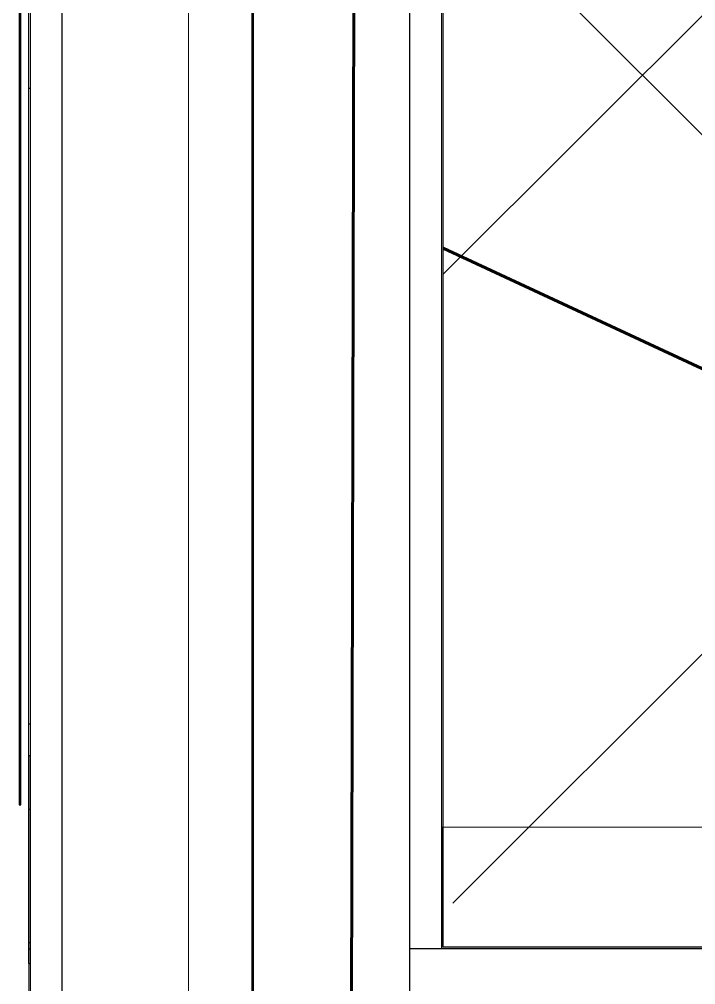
# Model space of a CAD drawing. Header units: millimetres. Extents: x -164500 to 426394, y -51911 to 102118.
# Drawn here: x 107168 to 107595, y 2321 to 2932 of the extents above; entities that cross this region are included whole.
import ezdxf

# ---------------------------------------------------------------- set-up
doc = ezdxf.new("R2010")
doc.units = ezdxf.units.MM
for name, color, linetype, lineweight in [('0) шлифовка', 5, 'Continuous', 60), ('1.4) Плинтус ПЛ-4', 6, 'Continuous', 60), ('5.2) Л-1 Линолеум', 100, 'Continuous', 30), ('7.1) НЗ Стяжка на теплый пол', 160, 'Continuous', 30), ('A-FLOR', 7, 'Continuous', 9), ('A-GENM-3', 7, 'Continuous', 5), ('Оси', 7, 'Continuous', 9)]:
    doc.layers.add(name, color=color, linetype=linetype, lineweight=lineweight)
doc.layers.add('2) защита вин плитк', color=6, linetype='Continuous')
doc.layers.add('3.2.1) Нал-ой пол 4 вып', color=3, linetype='Continuous')

# ---------------------------------------------------------------- blocks, each defined once
blk = doc.blocks.new('Рисунок_горы - Рисунок_горы-31934381-Объем проектирования 1 этажа')
at = {"layer": 'A-GENM-3'}
for p, q in [((107109, 5509.4), (107109, 170.32)), ((107109, 3083.45), (107109, 3033.81)), ((107109, 3033.81), (107109, 3083.45)), ((107109, 3033.81), (107109, 3004.08)), ((107109, 3004.08), (107109, 3033.81)), ((107109, 2625.28), (107109, 2998.2)), ((107109, 2972.51), (107109, 2902.91)), ((107109, 2902.91), (107109, 2510.33)), ((107109, 1721.75), (107109, 2520.45)), ((107109, 2520.45), (107109, 2515.45))]:
    blk.add_line(p, q, dxfattribs=at)
for points, knots in [([(107109, 3004.08), (107109, 3004.08), (107109, 2992.62), (107109, 2987.65), (107109, 2972.51)], [0.125, 0.125, 0.125, 0.125, 0.12500001, 0.1875, 0.1875, 0.1875, 0.1875]), ([(107109, 2998.2), (107109, 2998.2), (107109, 2997.66), (107109, 2997.06), (107109, 2996.39)], [0.835820896, 0.835820896, 0.835820896, 0.835820896, 0.835820906, 0.837321988, 0.837321988, 0.837321988, 0.837321988]), ([(107109, 2725.9), (107109, 2725.9), (107109, 2730.34), (107109, 2736.56), (107109, 2744.13)], [0.4375, 0.4375, 0.4375, 0.4375, 0.43750001, 0.446836628, 0.446836628, 0.446836628, 0.446836628]), ([(107109, 2640.26), (107109, 2640.26), (107109, 2667.3), (107109, 2700.2), (107109, 2725.9)], [0.375, 0.375, 0.375, 0.375, 0.37500001, 0.4375, 0.4375, 0.4375, 0.4375]), ([(107109, 2725.9), (107109, 2725.9), (107109, 2700.2), (107109, 2667.3), (107109, 2640.26)], [0.776978417, 0.776978417, 0.776978417, 0.776978417, 0.776978427, 0.784172662, 0.784172662, 0.784172662, 0.784172662]), ([(107109, 2640.26), (107109, 2640.26), (107109, 2621.33), (107109, 2621.62), (107109, 2581.39)], [0.784172662, 0.784172662, 0.784172662, 0.784172662, 0.784172672, 0.791366906, 0.791366906, 0.791366906, 0.791366906]), ([(107109, 2581.39), (107109, 2581.39), (107109, 2603.34), (107109, 2613.22), (107109, 2620.75)], [0.3125, 0.3125, 0.3125, 0.3125, 0.31250001, 0.34659411, 0.34659411, 0.34659411, 0.34659411]), ([(107109, 2510.33), (107109, 2510.33), (107109, 2528.98), (107109, 2562.68), (107109, 2581.39)], [0.25, 0.25, 0.25, 0.25, 0.25000001, 0.3125, 0.3125, 0.3125, 0.3125]), ([(107109, 2581.39), (107109, 2581.39), (107109, 2562.68), (107109, 2528.98), (107109, 2510.33)], [0.791366906, 0.791366906, 0.791366906, 0.791366906, 0.791366916, 0.798561151, 0.798561151, 0.798561151, 0.798561151]), ([(107109, 2515.45), (107109, 2515.45), (107109, 2518.57), (107109, 2521.6), (107109, 2524.55)], [0.8059701493, 0.8059701493, 0.8059701493, 0.8059701493, 0.8059701593, 0.806704184, 0.806704184, 0.806704184, 0.806704184]), ([(107109, 2444.16), (107109, 2444.16), (107109, 2462.13), (107109, 2503.13), (107109, 2519)], [0.7142857, 0.7142857, 0.7142857, 0.7142857, 0.7142857, 0.9395401, 0.9395401, 0.9395401, 0.9395401]), ([(107109, 2510.33), (107109, 2510.33), (107109, 2483.05), (107109, 2428.66), (107109, 2405.28)], [0.798561151, 0.798561151, 0.798561151, 0.798561151, 0.798561161, 0.805755396, 0.805755396, 0.805755396, 0.805755396])]:
    blk.add_open_spline(points, degree=3, knots=knots, dxfattribs=at)
for points in [[(107109, 2999.65), (107109, 3001.03), (107109, 3002.49), (107109, 3004.08)], [(107109, 2999.62), (107109, 2999.63), (107109, 2999.64), (107109, 2999.65)], [(107109, 2999.59), (107109, 2999.6), (107109, 2999.61), (107109, 2999.62)], [(107109, 2999.58), (107109, 2999.58), (107109, 2999.59), (107109, 2999.59)], [(107109, 2999.55), (107109, 2999.56), (107109, 2999.57), (107109, 2999.58)], [(107109, 2999.52), (107109, 2999.53), (107109, 2999.54), (107109, 2999.55)], [(107109, 2999.47), (107109, 2999.49), (107109, 2999.5), (107109, 2999.52)], [(107109, 2999.43), (107109, 2999.44), (107109, 2999.46), (107109, 2999.47)], [(107109, 2999.37), (107109, 2999.39), (107109, 2999.41), (107109, 2999.43)], [(107109, 2999.32), (107109, 2999.34), (107109, 2999.35), (107109, 2999.37)], [(107109, 2999.29), (107109, 2999.3), (107109, 2999.31), (107109, 2999.32)], [(107109, 2999.15), (107109, 2999.2), (107109, 2999.24), (107109, 2999.29)], [(107109, 2999.09), (107109, 2999.11), (107109, 2999.13), (107109, 2999.15)], [(107109, 2999.06), (107109, 2999.07), (107109, 2999.08), (107109, 2999.09)], [(107109, 2998.84), (107109, 2998.91), (107109, 2998.99), (107109, 2999.06)], [(107109, 2998.81), (107109, 2998.82), (107109, 2998.83), (107109, 2998.84)], [(107109, 2998.77), (107109, 2998.78), (107109, 2998.8), (107109, 2998.81)], [(107109, 2998.22), (107109, 2998.4), (107109, 2998.58), (107109, 2998.77)], [(107109, 2998.02), (107109, 2998.08), (107109, 2998.15), (107109, 2998.22)], [(107109, 2997.97), (107109, 2997.99), (107109, 2998), (107109, 2998.02)], [(107109, 2997.93), (107109, 2997.95), (107109, 2997.96), (107109, 2997.97)], [(107109, 2997.9), (107109, 2997.91), (107109, 2997.92), (107109, 2997.93)], [(107109, 2997.86), (107109, 2997.87), (107109, 2997.89), (107109, 2997.9)], [(107109, 2997.2), (107109, 2997.42), (107109, 2997.64), (107109, 2997.86)], [(107109, 2997.17), (107109, 2997.18), (107109, 2997.19), (107109, 2997.2)], [(107109, 2997.14), (107109, 2997.15), (107109, 2997.16), (107109, 2997.17)], [(107109, 2997.13), (107109, 2997.13), (107109, 2997.14), (107109, 2997.14)], [(107109, 2997.1), (107109, 2997.11), (107109, 2997.12), (107109, 2997.13)], [(107109, 2997.07), (107109, 2997.08), (107109, 2997.09), (107109, 2997.1)], [(107109, 2997.04), (107109, 2997.05), (107109, 2997.06), (107109, 2997.07)], [(107109, 2997.01), (107109, 2997.02), (107109, 2997.03), (107109, 2997.04)], [(107109, 2996.99), (107109, 2997), (107109, 2997.01), (107109, 2997.01)], [(107109, 2996.94), (107109, 2996.96), (107109, 2996.97), (107109, 2996.99)], [(107109, 2996.89), (107109, 2996.91), (107109, 2996.93), (107109, 2996.94)], [(107109, 2996.86), (107109, 2996.87), (107109, 2996.88), (107109, 2996.89)], [(107109, 2996.74), (107109, 2996.78), (107109, 2996.82), (107109, 2996.86)], [(107109, 2996.6), (107109, 2996.64), (107109, 2996.69), (107109, 2996.74)], [(107109, 2996.58), (107109, 2996.59), (107109, 2996.59), (107109, 2996.6)], [(107109, 2996.57), (107109, 2996.57), (107109, 2996.58), (107109, 2996.58)], [(107109, 2996.32), (107109, 2996.4), (107109, 2996.49), (107109, 2996.57)], [(107109, 2996.39), (107109, 2996.34), (107109, 2996.29), (107109, 2996.25)], [(107109, 2996.31), (107109, 2996.31), (107109, 2996.32), (107109, 2996.32)], [(107109, 2996.29), (107109, 2996.3), (107109, 2996.3), (107109, 2996.31)], [(107109, 2996.28), (107109, 2996.28), (107109, 2996.29), (107109, 2996.29)], [(107109, 2996.27), (107109, 2996.27), (107109, 2996.28), (107109, 2996.28)], [(107109, 2996.25), (107109, 2996.26), (107109, 2996.26), (107109, 2996.27)], [(107109, 2996.25), (107109, 2996.24), (107109, 2996.23), (107109, 2996.22)], [(107109, 2996.24), (107109, 2996.24), (107109, 2996.25), (107109, 2996.25)], [(107109, 2996.22), (107109, 2996.23), (107109, 2996.23), (107109, 2996.24)], [(107109, 2996.22), (107109, 2996.21), (107109, 2996.2), (107109, 2996.18)], [(107109, 2996.21), (107109, 2996.22), (107109, 2996.22), (107109, 2996.22)], [(107109, 2996.2), (107109, 2996.2), (107109, 2996.21), (107109, 2996.21)], [(107109, 2996.18), (107109, 2996.19), (107109, 2996.19), (107109, 2996.2)], [(107109, 2996.18), (107109, 2996.17), (107109, 2996.16), (107109, 2996.15)], [(107109, 2996.17), (107109, 2996.17), (107109, 2996.18), (107109, 2996.18)], [(107109, 2996.16), (107109, 2996.16), (107109, 2996.17), (107109, 2996.17)], [(107109, 2996.14), (107109, 2996.15), (107109, 2996.15), (107109, 2996.16)], [(107109, 2996.15), (107109, 2996.14), (107109, 2996.14), (107109, 2996.13)], [(107109, 2996.13), (107109, 2996.13), (107109, 2996.14), (107109, 2996.14)], [(107109, 2996.13), (107109, 2995.83), (107109, 2995.53), (107109, 2995.21)], [(107109, 2996.11), (107109, 2996.12), (107109, 2996.12), (107109, 2996.13)], [(107109, 2996.1), (107109, 2996.11), (107109, 2996.11), (107109, 2996.11)], [(107109, 2996.09), (107109, 2996.09), (107109, 2996.1), (107109, 2996.1)], [(107109, 2996.07), (107109, 2996.08), (107109, 2996.08), (107109, 2996.09)], [(107109, 2996.06), (107109, 2996.06), (107109, 2996.07), (107109, 2996.07)], [(107109, 2996.05), (107109, 2996.05), (107109, 2996.06), (107109, 2996.06)], [(107109, 2996.03), (107109, 2996.04), (107109, 2996.04), (107109, 2996.05)], [(107109, 2996.02), (107109, 2996.02), (107109, 2996.03), (107109, 2996.03)], [(107109, 2996), (107109, 2996.01), (107109, 2996.01), (107109, 2996.02)], [(107109, 2995.99), (107109, 2996), (107109, 2996), (107109, 2996)], [(107109, 2995.98), (107109, 2995.98), (107109, 2995.99), (107109, 2995.99)], [(107109, 2995.96), (107109, 2995.97), (107109, 2995.97), (107109, 2995.98)], [(107109, 2995.95), (107109, 2995.95), (107109, 2995.96), (107109, 2995.96)], [(107109, 2995.94), (107109, 2995.94), (107109, 2995.95), (107109, 2995.95)], [(107109, 2995.92), (107109, 2995.93), (107109, 2995.93), (107109, 2995.94)], [(107109, 2995.91), (107109, 2995.91), (107109, 2995.92), (107109, 2995.92)], [(107109, 2995.9), (107109, 2995.9), (107109, 2995.9), (107109, 2995.91)], [(107109, 2995.88), (107109, 2995.89), (107109, 2995.89), (107109, 2995.9)], [(107109, 2995.87), (107109, 2995.87), (107109, 2995.88), (107109, 2995.88)], [(107109, 2995.85), (107109, 2995.86), (107109, 2995.86), (107109, 2995.87)], [(107109, 2995.84), (107109, 2995.85), (107109, 2995.85), (107109, 2995.85)], [(107109, 2991.95), (107109, 2993.24), (107109, 2994.52), (107109, 2995.84)], [(107109, 2995.21), (107109, 2995.2), (107109, 2995.2), (107109, 2995.19)], [(107109, 2995.19), (107109, 2995.18), (107109, 2995.17), (107109, 2995.17)], [(107109, 2995.17), (107109, 2995.16), (107109, 2995.15), (107109, 2995.14)], [(107109, 2995.14), (107109, 2995.14), (107109, 2995.14), (107109, 2995.13)], [(107109, 2995.13), (107109, 2995.12), (107109, 2995.1), (107109, 2995.09)], [(107109, 2995.09), (107109, 2994.75), (107109, 2994.39), (107109, 2994.03)], [(107109, 2994.03), (107109, 2993.95), (107109, 2993.87), (107109, 2993.79)], [(107109, 2993.79), (107109, 2993.77), (107109, 2993.76), (107109, 2993.75)], [(107109, 2993.75), (107109, 2993.74), (107109, 2993.73), (107109, 2993.73)], [(107109, 2993.73), (107109, 2993.66), (107109, 2993.6), (107109, 2993.54)], [(107109, 2993.54), (107109, 2993.53), (107109, 2993.52), (107109, 2993.52)], [(107109, 2993.52), (107109, 2993.5), (107109, 2993.48), (107109, 2993.47)], [(107109, 2993.47), (107109, 2993.43), (107109, 2993.38), (107109, 2993.34)], [(107109, 2993.34), (107109, 2993.33), (107109, 2993.33), (107109, 2993.32)], [(107109, 2993.32), (107109, 2993.3), (107109, 2993.29), (107109, 2993.28)], [(107109, 2993.28), (107109, 2993.26), (107109, 2993.25), (107109, 2993.23)], [(107109, 2993.23), (107109, 2993.22), (107109, 2993.2), (107109, 2993.19)], [(107109, 2993.19), (107109, 2993.18), (107109, 2993.17), (107109, 2993.15)], [(107109, 2993.15), (107109, 2993.15), (107109, 2993.14), (107109, 2993.13)], [(107109, 2993.13), (107109, 2993.12), (107109, 2993.11), (107109, 2993.1)], [(107109, 2993.1), (107109, 2993.1), (107109, 2993.1), (107109, 2993.09)], [(107109, 2993.09), (107109, 2993.08), (107109, 2993.07), (107109, 2993.07)], [(107109, 2993.07), (107109, 2993.06), (107109, 2993.05), (107109, 2993.04)], [(107109, 2993.04), (107109, 2991.82), (107109, 2990.5), (107109, 2989.13)], [(107109, 2991.92), (107109, 2991.93), (107109, 2991.94), (107109, 2991.95)], [(107109, 2991.89), (107109, 2991.9), (107109, 2991.91), (107109, 2991.92)], [(107109, 2991.88), (107109, 2991.89), (107109, 2991.89), (107109, 2991.89)], [(107109, 2991.85), (107109, 2991.86), (107109, 2991.87), (107109, 2991.88)], [(107109, 2991.83), (107109, 2991.84), (107109, 2991.85), (107109, 2991.85)], [(107109, 2991.79), (107109, 2991.8), (107109, 2991.81), (107109, 2991.83)], [(107109, 2991.75), (107109, 2991.76), (107109, 2991.77), (107109, 2991.79)], [(107109, 2991.69), (107109, 2991.71), (107109, 2991.73), (107109, 2991.75)], [(107109, 2991.65), (107109, 2991.67), (107109, 2991.68), (107109, 2991.69)], [(107109, 2991.63), (107109, 2991.64), (107109, 2991.64), (107109, 2991.65)], [(107109, 2991.49), (107109, 2991.54), (107109, 2991.58), (107109, 2991.63)], [(107109, 2991.44), (107109, 2991.46), (107109, 2991.48), (107109, 2991.49)], [(107109, 2991.41), (107109, 2991.42), (107109, 2991.43), (107109, 2991.44)], [(107109, 2991.21), (107109, 2991.28), (107109, 2991.35), (107109, 2991.41)], [(107109, 2991.19), (107109, 2991.19), (107109, 2991.2), (107109, 2991.21)], [(107109, 2991.15), (107109, 2991.16), (107109, 2991.17), (107109, 2991.19)], [(107109, 2990.63), (107109, 2990.81), (107109, 2990.98), (107109, 2991.15)], [(107109, 2990.45), (107109, 2990.51), (107109, 2990.57), (107109, 2990.63)], [(107109, 2990.41), (107109, 2990.42), (107109, 2990.43), (107109, 2990.45)], [(107109, 2990.36), (107109, 2990.38), (107109, 2990.39), (107109, 2990.41)], [(107109, 2990.34), (107109, 2990.35), (107109, 2990.36), (107109, 2990.36)], [(107109, 2990.3), (107109, 2990.31), (107109, 2990.32), (107109, 2990.34)], [(107109, 2989.66), (107109, 2989.87), (107109, 2990.09), (107109, 2990.3)], [(107109, 2989.63), (107109, 2989.64), (107109, 2989.65), (107109, 2989.66)], [(107109, 2989.6), (107109, 2989.61), (107109, 2989.62), (107109, 2989.63)], [(107109, 2989.59), (107109, 2989.6), (107109, 2989.6), (107109, 2989.6)], [(107109, 2989.56), (107109, 2989.57), (107109, 2989.58), (107109, 2989.59)], [(107109, 2989.54), (107109, 2989.55), (107109, 2989.55), (107109, 2989.56)], [(107109, 2989.51), (107109, 2989.52), (107109, 2989.53), (107109, 2989.54)], [(107109, 2989.48), (107109, 2989.49), (107109, 2989.5), (107109, 2989.51)], [(107109, 2989.45), (107109, 2989.46), (107109, 2989.47), (107109, 2989.48)], [(107109, 2989.41), (107109, 2989.43), (107109, 2989.44), (107109, 2989.45)], [(107109, 2989.36), (107109, 2989.38), (107109, 2989.39), (107109, 2989.41)], [(107109, 2989.33), (107109, 2989.34), (107109, 2989.35), (107109, 2989.36)], [(107109, 2989.21), (107109, 2989.25), (107109, 2989.29), (107109, 2989.33)], [(107109, 2989.07), (107109, 2989.12), (107109, 2989.16), (107109, 2989.21)], [(107109, 2989.13), (107109, 2989.12), (107109, 2989.12), (107109, 2989.11)], [(107109, 2989.11), (107109, 2989.11), (107109, 2989.11), (107109, 2989.1)], [(107109, 2989.1), (107109, 2989.1), (107109, 2989.09), (107109, 2989.09)], [(107109, 2989.09), (107109, 2989.08), (107109, 2989.08), (107109, 2989.07)], [(107109, 2989.07), (107109, 2989.07), (107109, 2989.06), (107109, 2989.06)], [(107109, 2989.06), (107109, 2989.06), (107109, 2989.07), (107109, 2989.07)], [(107109, 2989.06), (107109, 2989.05), (107109, 2989.05), (107109, 2989.04)], [(107109, 2989.04), (107109, 2989.05), (107109, 2989.05), (107109, 2989.06)], [(107109, 2989.04), (107109, 2989.04), (107109, 2989.03), (107109, 2989.03)], [(107109, 2988.79), (107109, 2988.88), (107109, 2988.96), (107109, 2989.04)], [(107109, 2989.03), (107109, 2989.02), (107109, 2989.02), (107109, 2989.02)], [(107109, 2989.02), (107109, 2989.01), (107109, 2989.01), (107109, 2989)], [(107109, 2989), (107109, 2989), (107109, 2988.99), (107109, 2988.99)], [(107109, 2988.99), (107109, 2988.98), (107109, 2988.98), (107109, 2988.97)], [(107109, 2988.97), (107109, 2988.97), (107109, 2988.96), (107109, 2988.96)], [(107109, 2988.96), (107109, 2988.95), (107109, 2988.95), (107109, 2988.94)], [(107109, 2988.94), (107109, 2988.94), (107109, 2988.93), (107109, 2988.93)], [(107109, 2988.93), (107109, 2988.93), (107109, 2988.92), (107109, 2988.92)], [(107109, 2988.92), (107109, 2988.91), (107109, 2988.91), (107109, 2988.9)], [(107109, 2988.9), (107109, 2988.9), (107109, 2988.89), (107109, 2988.89)], [(107109, 2988.89), (107109, 2988.88), (107109, 2988.88), (107109, 2988.87)], [(107109, 2988.87), (107109, 2988.87), (107109, 2988.86), (107109, 2988.86)], [(107109, 2988.86), (107109, 2988.85), (107109, 2988.85), (107109, 2988.84)], [(107109, 2988.84), (107109, 2988.84), (107109, 2988.83), (107109, 2988.83)], [(107109, 2988.83), (107109, 2988.83), (107109, 2988.82), (107109, 2988.82)], [(107109, 2988.82), (107109, 2988.81), (107109, 2988.81), (107109, 2988.8)], [(107109, 2988.8), (107109, 2988.8), (107109, 2988.79), (107109, 2988.79)], [(107109, 2988.79), (107109, 2988.78), (107109, 2988.78), (107109, 2988.77)], [(107109, 2988.78), (107109, 2988.78), (107109, 2988.79), (107109, 2988.79)], [(107109, 2988.77), (107109, 2988.77), (107109, 2988.78), (107109, 2988.78)], [(107109, 2988.77), (107109, 2988.77), (107109, 2988.76), (107109, 2988.76)], [(107109, 2988.75), (107109, 2988.76), (107109, 2988.76), (107109, 2988.77)], [(107109, 2988.76), (107109, 2988.75), (107109, 2988.75), (107109, 2988.74)], [(107109, 2988.74), (107109, 2988.74), (107109, 2988.75), (107109, 2988.75)], [(107109, 2988.74), (107109, 2988.74), (107109, 2988.73), (107109, 2988.73)], [(107109, 2988.72), (107109, 2988.73), (107109, 2988.73), (107109, 2988.74)], [(107109, 2988.73), (107109, 2988.73), (107109, 2988.72), (107109, 2988.72)], [(107109, 2988.72), (107109, 2988.71), (107109, 2988.71), (107109, 2988.7)], [(107109, 2988.71), (107109, 2988.72), (107109, 2988.72), (107109, 2988.72)], [(107109, 2988.7), (107109, 2988.7), (107109, 2988.71), (107109, 2988.71)], [(107109, 2988.7), (107109, 2988.7), (107109, 2988.69), (107109, 2988.69)], [(107109, 2988.68), (107109, 2988.69), (107109, 2988.69), (107109, 2988.7)], [(107109, 2988.69), (107109, 2988.68), (107109, 2988.68), (107109, 2988.67)], [(107109, 2988.67), (107109, 2988.67), (107109, 2988.68), (107109, 2988.68)], [(107109, 2988.67), (107109, 2988.67), (107109, 2988.66), (107109, 2988.66)], [(107109, 2988.66), (107109, 2988.66), (107109, 2988.66), (107109, 2988.67)], [(107109, 2988.66), (107109, 2988.65), (107109, 2988.65), (107109, 2988.64)], [(107109, 2988.64), (107109, 2988.65), (107109, 2988.65), (107109, 2988.66)], [(107109, 2988.64), (107109, 2988.64), (107109, 2988.63), (107109, 2988.63)], [(107109, 2988.63), (107109, 2988.63), (107109, 2988.64), (107109, 2988.64)], [(107109, 2988.63), (107109, 2988.54), (107109, 2988.46), (107109, 2988.37)], [(107109, 2988.61), (107109, 2988.62), (107109, 2988.62), (107109, 2988.63)], [(107109, 2988.6), (107109, 2988.6), (107109, 2988.61), (107109, 2988.61)], [(107109, 2988.59), (107109, 2988.59), (107109, 2988.6), (107109, 2988.6)], [(107109, 2988.57), (107109, 2988.58), (107109, 2988.58), (107109, 2988.59)], [(107109, 2988.56), (107109, 2988.56), (107109, 2988.57), (107109, 2988.57)], [(107109, 2988.54), (107109, 2988.55), (107109, 2988.55), (107109, 2988.56)], [(107109, 2988.53), (107109, 2988.54), (107109, 2988.54), (107109, 2988.54)], [(107109, 2988.52), (107109, 2988.52), (107109, 2988.53), (107109, 2988.53)], [(107109, 2988.5), (107109, 2988.51), (107109, 2988.51), (107109, 2988.52)], [(107109, 2988.49), (107109, 2988.49), (107109, 2988.5), (107109, 2988.5)], [(107109, 2988.47), (107109, 2988.48), (107109, 2988.48), (107109, 2988.49)], [(107109, 2988.46), (107109, 2988.47), (107109, 2988.47), (107109, 2988.47)], [(107109, 2988.45), (107109, 2988.45), (107109, 2988.46), (107109, 2988.46)], [(107109, 2988.43), (107109, 2988.44), (107109, 2988.44), (107109, 2988.45)], [(107109, 2988.42), (107109, 2988.42), (107109, 2988.43), (107109, 2988.43)], [(107109, 2988.41), (107109, 2988.41), (107109, 2988.41), (107109, 2988.42)], [(107109, 2988.39), (107109, 2988.4), (107109, 2988.4), (107109, 2988.41)], [(107109, 2988.38), (107109, 2988.38), (107109, 2988.39), (107109, 2988.39)], [(107109, 2988.36), (107109, 2988.37), (107109, 2988.37), (107109, 2988.38)], [(107109, 2988.37), (107109, 2988.37), (107109, 2988.36), (107109, 2988.36)], [(107109, 2988.36), (107109, 2988.35), (107109, 2988.35), (107109, 2988.34)], [(107109, 2988.35), (107109, 2988.35), (107109, 2988.36), (107109, 2988.36)], [(107109, 2988.34), (107109, 2988.34), (107109, 2988.34), (107109, 2988.35)], [(107109, 2988.34), (107109, 2988.29), (107109, 2988.25), (107109, 2988.2)], [(107109, 2988.32), (107109, 2988.33), (107109, 2988.33), (107109, 2988.34)], [(107109, 2988.31), (107109, 2988.31), (107109, 2988.32), (107109, 2988.32)], [(107109, 2984.04), (107109, 2985.55), (107109, 2986.96), (107109, 2988.31)], [(107109, 2988.2), (107109, 2988.15), (107109, 2988.11), (107109, 2988.07)], [(107109, 2988.07), (107109, 2988.06), (107109, 2988.05), (107109, 2988.04)], [(107109, 2988.04), (107109, 2988.02), (107109, 2988), (107109, 2987.98)], [(107109, 2987.98), (107109, 2987.97), (107109, 2987.95), (107109, 2987.94)], [(107109, 2987.94), (107109, 2987.93), (107109, 2987.92), (107109, 2987.91)], [(107109, 2987.91), (107109, 2987.9), (107109, 2987.89), (107109, 2987.88)], [(107109, 2987.88), (107109, 2987.87), (107109, 2987.86), (107109, 2987.85)], [(107109, 2987.85), (107109, 2987.84), (107109, 2987.83), (107109, 2987.82)], [(107109, 2987.82), (107109, 2987.81), (107109, 2987.8), (107109, 2987.79)], [(107109, 2987.79), (107109, 2987.79), (107109, 2987.78), (107109, 2987.78)], [(107109, 2987.78), (107109, 2987.77), (107109, 2987.76), (107109, 2987.75)], [(107109, 2987.75), (107109, 2987.74), (107109, 2987.73), (107109, 2987.72)], [(107109, 2987.72), (107109, 2987.49), (107109, 2987.26), (107109, 2987.03)], [(107109, 2987.03), (107109, 2987.02), (107109, 2987), (107109, 2986.99)], [(107109, 2986.99), (107109, 2986.98), (107109, 2986.97), (107109, 2986.96)], [(107109, 2986.96), (107109, 2986.94), (107109, 2986.93), (107109, 2986.92)], [(107109, 2986.92), (107109, 2986.9), (107109, 2986.89), (107109, 2986.87)], [(107109, 2986.87), (107109, 2986.8), (107109, 2986.73), (107109, 2986.66)], [(107109, 2986.66), (107109, 2986.48), (107109, 2986.29), (107109, 2986.1)], [(107109, 2986.1), (107109, 2986.09), (107109, 2986.07), (107109, 2986.06)], [(107109, 2986.06), (107109, 2986.05), (107109, 2986.04), (107109, 2986.03)], [(107109, 2986.03), (107109, 2985.95), (107109, 2985.88), (107109, 2985.81)], [(107109, 2985.81), (107109, 2985.8), (107109, 2985.79), (107109, 2985.78)], [(107109, 2985.78), (107109, 2985.76), (107109, 2985.74), (107109, 2985.72)], [(107109, 2985.72), (107109, 2985.67), (107109, 2985.62), (107109, 2985.57)], [(107109, 2985.57), (107109, 2985.56), (107109, 2985.55), (107109, 2985.54)], [(107109, 2985.54), (107109, 2985.52), (107109, 2985.51), (107109, 2985.49)], [(107109, 2985.49), (107109, 2985.47), (107109, 2985.45), (107109, 2985.43)], [(107109, 2985.43), (107109, 2985.42), (107109, 2985.4), (107109, 2985.39)], [(107109, 2985.39), (107109, 2985.37), (107109, 2985.36), (107109, 2985.34)], [(107109, 2985.34), (107109, 2985.33), (107109, 2985.32), (107109, 2985.31)], [(107109, 2985.31), (107109, 2985.3), (107109, 2985.29), (107109, 2985.28)], [(107109, 2985.28), (107109, 2985.28), (107109, 2985.27), (107109, 2985.27)], [(107109, 2985.27), (107109, 2985.26), (107109, 2985.25), (107109, 2985.24)], [(107109, 2985.24), (107109, 2985.23), (107109, 2985.22), (107109, 2985.21)], [(107109, 2985.21), (107109, 2983.76), (107109, 2982.3), (107109, 2980.85)], [(107109, 2984.01), (107109, 2984.02), (107109, 2984.03), (107109, 2984.04)], [(107109, 2983.98), (107109, 2983.99), (107109, 2984), (107109, 2984.01)], [(107109, 2983.96), (107109, 2983.97), (107109, 2983.97), (107109, 2983.98)], [(107109, 2983.93), (107109, 2983.94), (107109, 2983.95), (107109, 2983.96)], [(107109, 2983.9), (107109, 2983.91), (107109, 2983.92), (107109, 2983.93)], [(107109, 2983.85), (107109, 2983.87), (107109, 2983.89), (107109, 2983.9)], [(107109, 2983.81), (107109, 2983.82), (107109, 2983.84), (107109, 2983.85)], [(107109, 2983.74), (107109, 2983.77), (107109, 2983.79), (107109, 2983.81)], [(107109, 2983.7), (107109, 2983.71), (107109, 2983.73), (107109, 2983.74)], [(107109, 2983.67), (107109, 2983.68), (107109, 2983.69), (107109, 2983.7)], [(107109, 2983.51), (107109, 2983.56), (107109, 2983.61), (107109, 2983.67)], [(107109, 2983.44), (107109, 2983.46), (107109, 2983.49), (107109, 2983.51)], [(107109, 2983.41), (107109, 2983.42), (107109, 2983.43), (107109, 2983.44)], [(107109, 2983.17), (107109, 2983.25), (107109, 2983.33), (107109, 2983.41)], [(107109, 2983.14), (107109, 2983.15), (107109, 2983.16), (107109, 2983.17)], [(107109, 2983.09), (107109, 2983.11), (107109, 2983.12), (107109, 2983.14)], [(107109, 2982.47), (107109, 2982.68), (107109, 2982.89), (107109, 2983.09)], [(107109, 2982.24), (107109, 2982.32), (107109, 2982.4), (107109, 2982.47)], [(107109, 2982.19), (107109, 2982.21), (107109, 2982.23), (107109, 2982.24)], [(107109, 2982.14), (107109, 2982.16), (107109, 2982.18), (107109, 2982.19)], [(107109, 2982.11), (107109, 2982.12), (107109, 2982.13), (107109, 2982.14)], [(107109, 2982.06), (107109, 2982.08), (107109, 2982.09), (107109, 2982.11)], [(107109, 2981.27), (107109, 2981.53), (107109, 2981.8), (107109, 2982.06)], [(107109, 2981.23), (107109, 2981.24), (107109, 2981.26), (107109, 2981.27)], [(107109, 2981.2), (107109, 2981.21), (107109, 2981.22), (107109, 2981.23)], [(107109, 2981.18), (107109, 2981.19), (107109, 2981.19), (107109, 2981.2)], [(107109, 2981.15), (107109, 2981.16), (107109, 2981.17), (107109, 2981.18)], [(107109, 2981.11), (107109, 2981.12), (107109, 2981.14), (107109, 2981.15)], [(107109, 2981.08), (107109, 2981.09), (107109, 2981.1), (107109, 2981.11)], [(107109, 2981.04), (107109, 2981.06), (107109, 2981.07), (107109, 2981.08)], [(107109, 2981.01), (107109, 2981.02), (107109, 2981.03), (107109, 2981.04)], [(107109, 2980.96), (107109, 2980.98), (107109, 2980.99), (107109, 2981.01)], [(107109, 2980.89), (107109, 2980.91), (107109, 2980.94), (107109, 2980.96)], [(107109, 2980.85), (107109, 2980.87), (107109, 2980.88), (107109, 2980.89)], [(107109, 2980.85), (107109, 2980.84), (107109, 2980.84), (107109, 2980.83)], [(107109, 2980.7), (107109, 2980.75), (107109, 2980.8), (107109, 2980.85)], [(107109, 2980.83), (107109, 2980.83), (107109, 2980.82), (107109, 2980.82)], [(107109, 2980.82), (107109, 2980.81), (107109, 2980.81), (107109, 2980.8)], [(107109, 2980.8), (107109, 2980.8), (107109, 2980.79), (107109, 2980.79)], [(107109, 2980.79), (107109, 2980.78), (107109, 2980.78), (107109, 2980.77)], [(107109, 2980.77), (107109, 2980.77), (107109, 2980.76), (107109, 2980.76)], [(107109, 2980.76), (107109, 2980.75), (107109, 2980.75), (107109, 2980.74)], [(107109, 2980.74), (107109, 2980.74), (107109, 2980.73), (107109, 2980.73)], [(107109, 2980.73), (107109, 2980.72), (107109, 2980.72), (107109, 2980.71)], [(107109, 2980.71), (107109, 2980.71), (107109, 2980.7), (107109, 2980.7)], [(107109, 2980.7), (107109, 2980.69), (107109, 2980.69), (107109, 2980.68)], [(107109, 2980.52), (107109, 2980.58), (107109, 2980.64), (107109, 2980.7)], [(107109, 2980.68), (107109, 2980.68), (107109, 2980.67), (107109, 2980.67)], [(107109, 2980.67), (107109, 2980.66), (107109, 2980.66), (107109, 2980.65)], [(107109, 2980.65), (107109, 2980.65), (107109, 2980.64), (107109, 2980.64)], [(107109, 2980.64), (107109, 2980.63), (107109, 2980.63), (107109, 2980.62)], [(107109, 2980.62), (107109, 2980.62), (107109, 2980.61), (107109, 2980.61)], [(107109, 2980.61), (107109, 2980.6), (107109, 2980.6), (107109, 2980.59)], [(107109, 2980.59), (107109, 2980.59), (107109, 2980.58), (107109, 2980.58)], [(107109, 2980.58), (107109, 2980.57), (107109, 2980.57), (107109, 2980.56)], [(107109, 2980.56), (107109, 2980.56), (107109, 2980.55), (107109, 2980.55)], [(107109, 2980.55), (107109, 2980.54), (107109, 2980.54), (107109, 2980.53)], [(107109, 2980.53), (107109, 2980.53), (107109, 2980.52), (107109, 2980.52)], [(107109, 2980.52), (107109, 2980.51), (107109, 2980.51), (107109, 2980.5)], [(107109, 2980.51), (107109, 2980.51), (107109, 2980.52), (107109, 2980.52)], [(107109, 2980.49), (107109, 2980.49), (107109, 2980.5), (107109, 2980.51)], [(107109, 2980.5), (107109, 2980.5), (107109, 2980.49), (107109, 2980.49)], [(107109, 2980.49), (107109, 2980.48), (107109, 2980.48), (107109, 2980.47)], [(107109, 2980.17), (107109, 2980.28), (107109, 2980.38), (107109, 2980.49)], [(107109, 2980.47), (107109, 2980.47), (107109, 2980.46), (107109, 2980.46)], [(107109, 2980.46), (107109, 2980.45), (107109, 2980.45), (107109, 2980.44)], [(107109, 2980.44), (107109, 2980.44), (107109, 2980.43), (107109, 2980.43)], [(107109, 2980.43), (107109, 2980.42), (107109, 2980.42), (107109, 2980.41)], [(107109, 2980.41), (107109, 2980.41), (107109, 2980.4), (107109, 2980.4)], [(107109, 2980.4), (107109, 2980.39), (107109, 2980.39), (107109, 2980.38)], [(107109, 2980.38), (107109, 2980.38), (107109, 2980.37), (107109, 2980.37)], [(107109, 2980.37), (107109, 2980.36), (107109, 2980.36), (107109, 2980.35)], [(107109, 2980.35), (107109, 2980.35), (107109, 2980.34), (107109, 2980.34)], [(107109, 2980.34), (107109, 2980.33), (107109, 2980.33), (107109, 2980.32)], [(107109, 2980.32), (107109, 2980.23), (107109, 2980.14), (107109, 2980.05)], [(107109, 2980.15), (107109, 2980.16), (107109, 2980.17), (107109, 2980.17)], [(107109, 2980.14), (107109, 2980.14), (107109, 2980.15), (107109, 2980.15)], [(107109, 2980.12), (107109, 2980.12), (107109, 2980.13), (107109, 2980.14)], [(107109, 2980.1), (107109, 2980.11), (107109, 2980.11), (107109, 2980.12)], [(107109, 2980.08), (107109, 2980.09), (107109, 2980.09), (107109, 2980.1)], [(107109, 2980.07), (107109, 2980.07), (107109, 2980.08), (107109, 2980.08)], [(107109, 2980.05), (107109, 2980.05), (107109, 2980.06), (107109, 2980.07)], [(107109, 2980.05), (107109, 2980.05), (107109, 2980.04), (107109, 2980.04)], [(107109, 2980.03), (107109, 2980.04), (107109, 2980.04), (107109, 2980.05)], [(107109, 2980.04), (107109, 2980.03), (107109, 2980.03), (107109, 2980.02)], [(107109, 2980.01), (107109, 2980.02), (107109, 2980.02), (107109, 2980.03)], [(107109, 2980.02), (107109, 2979.97), (107109, 2979.92), (107109, 2979.87)], [(107109, 2979.99), (107109, 2980), (107109, 2980.01), (107109, 2980.01)], [(107109, 2979.98), (107109, 2979.98), (107109, 2979.99), (107109, 2979.99)], [(107109, 2979.96), (107109, 2979.96), (107109, 2979.97), (107109, 2979.98)], [(107109, 2979.94), (107109, 2979.95), (107109, 2979.95), (107109, 2979.96)], [(107109, 2979.92), (107109, 2979.93), (107109, 2979.93), (107109, 2979.94)], [(107109, 2979.9), (107109, 2979.91), (107109, 2979.92), (107109, 2979.92)], [(107109, 2977.49), (107109, 2978.33), (107109, 2979.13), (107109, 2979.9)], [(107109, 2979.87), (107109, 2979.83), (107109, 2979.78), (107109, 2979.74)], [(107109, 2979.74), (107109, 2979.73), (107109, 2979.72), (107109, 2979.71)], [(107109, 2979.71), (107109, 2979.69), (107109, 2979.67), (107109, 2979.65)], [(107109, 2979.65), (107109, 2979.63), (107109, 2979.62), (107109, 2979.6)], [(107109, 2979.6), (107109, 2979.59), (107109, 2979.58), (107109, 2979.57)], [(107109, 2979.57), (107109, 2979.56), (107109, 2979.55), (107109, 2979.54)], [(107109, 2979.54), (107109, 2979.53), (107109, 2979.52), (107109, 2979.51)], [(107109, 2979.51), (107109, 2979.5), (107109, 2979.49), (107109, 2979.48)], [(107109, 2979.48), (107109, 2979.47), (107109, 2979.46), (107109, 2979.45)], [(107109, 2979.45), (107109, 2979.45), (107109, 2979.44), (107109, 2979.44)], [(107109, 2979.44), (107109, 2979.43), (107109, 2979.42), (107109, 2979.41)], [(107109, 2979.41), (107109, 2979.4), (107109, 2979.39), (107109, 2979.38)], [(107109, 2979.38), (107109, 2979.15), (107109, 2978.92), (107109, 2978.68)], [(107109, 2978.68), (107109, 2978.67), (107109, 2978.65), (107109, 2978.64)], [(107109, 2978.64), (107109, 2978.63), (107109, 2978.62), (107109, 2978.61)], [(107109, 2978.61), (107109, 2978.6), (107109, 2978.58), (107109, 2978.57)], [(107109, 2978.57), (107109, 2978.55), (107109, 2978.54), (107109, 2978.52)], [(107109, 2978.52), (107109, 2978.45), (107109, 2978.38), (107109, 2978.32)], [(107109, 2978.32), (107109, 2978.13), (107109, 2977.94), (107109, 2977.76)], [(107109, 2977.76), (107109, 2977.74), (107109, 2977.73), (107109, 2977.72)], [(107109, 2977.72), (107109, 2977.71), (107109, 2977.7), (107109, 2977.69)], [(107109, 2977.69), (107109, 2977.61), (107109, 2977.54), (107109, 2977.47)], [(107109, 2977.45), (107109, 2977.46), (107109, 2977.48), (107109, 2977.49)], [(107109, 2977.47), (107109, 2977.46), (107109, 2977.45), (107109, 2977.44)], [(107109, 2977.41), (107109, 2977.42), (107109, 2977.44), (107109, 2977.45)], [(107109, 2977.44), (107109, 2977.42), (107109, 2977.4), (107109, 2977.38)], [(107109, 2977.39), (107109, 2977.4), (107109, 2977.4), (107109, 2977.41)], [(107109, 2977.35), (107109, 2977.37), (107109, 2977.38), (107109, 2977.39)], [(107109, 2977.38), (107109, 2977.33), (107109, 2977.28), (107109, 2977.24)], [(107109, 2977.31), (107109, 2977.33), (107109, 2977.34), (107109, 2977.35)], [(107109, 2977.26), (107109, 2977.27), (107109, 2977.29), (107109, 2977.31)], [(107109, 2977.2), (107109, 2977.22), (107109, 2977.24), (107109, 2977.26)], [(107109, 2977.24), (107109, 2977.23), (107109, 2977.22), (107109, 2977.21)], [(107109, 2977.21), (107109, 2977.19), (107109, 2977.18), (107109, 2977.16)], [(107109, 2977.12), (107109, 2977.14), (107109, 2977.17), (107109, 2977.2)], [(107109, 2977.16), (107109, 2977.14), (107109, 2977.12), (107109, 2977.11)], [(107109, 2977.06), (107109, 2977.08), (107109, 2977.1), (107109, 2977.12)], [(107109, 2977.11), (107109, 2977.09), (107109, 2977.08), (107109, 2977.06)], [(107109, 2977.06), (107109, 2977.05), (107109, 2977.03), (107109, 2977.02)], [(107109, 2977.02), (107109, 2977.03), (107109, 2977.05), (107109, 2977.06)], [(107109, 2977.02), (107109, 2977.01), (107109, 2977), (107109, 2976.99)], [(107109, 2976.82), (107109, 2976.89), (107109, 2976.96), (107109, 2977.02)], [(107109, 2976.99), (107109, 2976.98), (107109, 2976.97), (107109, 2976.96)], [(107109, 2976.96), (107109, 2976.96), (107109, 2976.95), (107109, 2976.95)], [(107109, 2976.95), (107109, 2976.94), (107109, 2976.93), (107109, 2976.92)], [(107109, 2976.92), (107109, 2976.91), (107109, 2976.9), (107109, 2976.89)], [(107109, 2976.89), (107109, 2975.5), (107109, 2974.15), (107109, 2972.9)], [(107109, 2976.74), (107109, 2976.77), (107109, 2976.8), (107109, 2976.82)], [(107109, 2976.7), (107109, 2976.72), (107109, 2976.73), (107109, 2976.74)], [(107109, 2976.41), (107109, 2976.51), (107109, 2976.61), (107109, 2976.7)], [(107109, 2976.37), (107109, 2976.38), (107109, 2976.39), (107109, 2976.41)], [(107109, 2976.31), (107109, 2976.33), (107109, 2976.35), (107109, 2976.37)], [(107109, 2975.53), (107109, 2975.79), (107109, 2976.05), (107109, 2976.31)], [(107109, 2975.24), (107109, 2975.34), (107109, 2975.44), (107109, 2975.53)], [(107109, 2975.18), (107109, 2975.2), (107109, 2975.22), (107109, 2975.24)], [(107109, 2975.12), (107109, 2975.14), (107109, 2975.16), (107109, 2975.18)], [(107109, 2975.08), (107109, 2975.09), (107109, 2975.1), (107109, 2975.12)], [(107109, 2975.01), (107109, 2975.03), (107109, 2975.05), (107109, 2975.08)], [(107109, 2974.01), (107109, 2974.35), (107109, 2974.69), (107109, 2975.01)], [(107109, 2973.97), (107109, 2973.99), (107109, 2974), (107109, 2974.01)], [(107109, 2973.93), (107109, 2973.94), (107109, 2973.96), (107109, 2973.97)], [(107109, 2973.91), (107109, 2973.91), (107109, 2973.92), (107109, 2973.93)], [(107109, 2973.86), (107109, 2973.88), (107109, 2973.89), (107109, 2973.91)], [(107109, 2973.82), (107109, 2973.83), (107109, 2973.85), (107109, 2973.86)], [(107109, 2973.78), (107109, 2973.79), (107109, 2973.8), (107109, 2973.82)], [(107109, 2973.73), (107109, 2973.75), (107109, 2973.76), (107109, 2973.78)], [(107109, 2973.69), (107109, 2973.7), (107109, 2973.72), (107109, 2973.73)], [(107109, 2973.62), (107109, 2973.64), (107109, 2973.67), (107109, 2973.69)], [(107109, 2973.54), (107109, 2973.56), (107109, 2973.59), (107109, 2973.62)], [(107109, 2973.49), (107109, 2973.51), (107109, 2973.52), (107109, 2973.54)], [(107109, 2973.29), (107109, 2973.36), (107109, 2973.43), (107109, 2973.49)], [(107109, 2973.07), (107109, 2973.15), (107109, 2973.22), (107109, 2973.29)], [(107109, 2973.05), (107109, 2973.06), (107109, 2973.06), (107109, 2973.07)], [(107109, 2973.03), (107109, 2973.04), (107109, 2973.04), (107109, 2973.05)], [(107109, 2972.62), (107109, 2972.76), (107109, 2972.89), (107109, 2973.03)], [(107109, 2972.9), (107109, 2972.89), (107109, 2972.89), (107109, 2972.89)], [(107109, 2972.89), (107109, 2972.88), (107109, 2972.88), (107109, 2972.87)], [(107109, 2972.87), (107109, 2972.87), (107109, 2972.86), (107109, 2972.86)], [(107109, 2972.86), (107109, 2972.86), (107109, 2972.85), (107109, 2972.85)], [(107109, 2972.85), (107109, 2972.84), (107109, 2972.84), (107109, 2972.83)], [(107109, 2972.83), (107109, 2972.83), (107109, 2972.83), (107109, 2972.82)], [(107109, 2972.82), (107109, 2972.82), (107109, 2972.81), (107109, 2972.81)], [(107109, 2972.81), (107109, 2972.8), (107109, 2972.8), (107109, 2972.8)], [(107109, 2972.8), (107109, 2972.79), (107109, 2972.79), (107109, 2972.78)], [(107109, 2972.78), (107109, 2972.78), (107109, 2972.77), (107109, 2972.77)], [(107109, 2972.77), (107109, 2972.77), (107109, 2972.76), (107109, 2972.76)], [(107109, 2972.76), (107109, 2972.75), (107109, 2972.75), (107109, 2972.74)], [(107109, 2972.74), (107109, 2972.74), (107109, 2972.74), (107109, 2972.73)], [(107109, 2972.73), (107109, 2972.73), (107109, 2972.72), (107109, 2972.72)], [(107109, 2972.72), (107109, 2972.71), (107109, 2972.71), (107109, 2972.7)], [(107109, 2972.7), (107109, 2972.7), (107109, 2972.7), (107109, 2972.69)], [(107109, 2972.69), (107109, 2972.69), (107109, 2972.68), (107109, 2972.68)], [(107109, 2972.68), (107109, 2972.67), (107109, 2972.67), (107109, 2972.67)], [(107109, 2972.67), (107109, 2972.66), (107109, 2972.66), (107109, 2972.65)], [(107109, 2972.65), (107109, 2972.65), (107109, 2972.64), (107109, 2972.64)], [(107109, 2972.64), (107109, 2972.64), (107109, 2972.63), (107109, 2972.63)], [(107109, 2972.63), (107109, 2972.62), (107109, 2972.62), (107109, 2972.61)], [(107109, 2972.6), (107109, 2972.61), (107109, 2972.62), (107109, 2972.62)], [(107109, 2972.61), (107109, 2972.61), (107109, 2972.61), (107109, 2972.6)], [(107109, 2972.6), (107109, 2972.6), (107109, 2972.59), (107109, 2972.59)], [(107109, 2972.58), (107109, 2972.59), (107109, 2972.59), (107109, 2972.6)], [(107109, 2972.59), (107109, 2972.58), (107109, 2972.58), (107109, 2972.58)], [(107109, 2972.58), (107109, 2972.57), (107109, 2972.57), (107109, 2972.56)], [(107109, 2972.56), (107109, 2972.56), (107109, 2972.57), (107109, 2972.58)], [(107109, 2972.56), (107109, 2972.56), (107109, 2972.55), (107109, 2972.55)], [(107109, 2972.53), (107109, 2972.54), (107109, 2972.55), (107109, 2972.56)], [(107109, 2972.55), (107109, 2972.55), (107109, 2972.54), (107109, 2972.54)], [(107109, 2972.54), (107109, 2972.53), (107109, 2972.53), (107109, 2972.52)], [(107109, 2972.52), (107109, 2972.52), (107109, 2972.52), (107109, 2972.51)], [(107109, 2972.51), (107109, 2972.51), (107109, 2972.51), (107109, 2972.51)], [(107109, 2744.13), (107109, 2736.56), (107109, 2730.34), (107109, 2725.9)], [(107109, 2631.18), (107109, 2633.79), (107109, 2636.68), (107109, 2640.26)], [(107109, 2624.63), (107109, 2624.85), (107109, 2625.06), (107109, 2625.28)], [(107109, 2624.59), (107109, 2624.6), (107109, 2624.61), (107109, 2624.63)], [(107109, 2624.56), (107109, 2624.57), (107109, 2624.58), (107109, 2624.59)], [(107109, 2624.52), (107109, 2624.53), (107109, 2624.54), (107109, 2624.56)], [(107109, 2624.47), (107109, 2624.49), (107109, 2624.5), (107109, 2624.52)], [(107109, 2624.28), (107109, 2624.34), (107109, 2624.41), (107109, 2624.47)], [(107109, 2624.25), (107109, 2624.26), (107109, 2624.27), (107109, 2624.28)], [(107109, 2624.19), (107109, 2624.21), (107109, 2624.23), (107109, 2624.25)], [(107109, 2624.18), (107109, 2624.18), (107109, 2624.19), (107109, 2624.19)], [(107109, 2624.15), (107109, 2624.16), (107109, 2624.17), (107109, 2624.18)], [(107109, 2624.12), (107109, 2624.13), (107109, 2624.14), (107109, 2624.15)], [(107109, 2621.81), (107109, 2622.6), (107109, 2623.37), (107109, 2624.12)], [(107109, 2621.75), (107109, 2621.77), (107109, 2621.79), (107109, 2621.81)], [(107109, 2621.73), (107109, 2621.74), (107109, 2621.74), (107109, 2621.75)], [(107109, 2621.7), (107109, 2621.71), (107109, 2621.72), (107109, 2621.73)], [(107109, 2621.67), (107109, 2621.68), (107109, 2621.69), (107109, 2621.7)], [(107109, 2621.65), (107109, 2621.65), (107109, 2621.66), (107109, 2621.67)], [(107109, 2621.5), (107109, 2621.55), (107109, 2621.6), (107109, 2621.65)], [(107109, 2621.47), (107109, 2621.48), (107109, 2621.49), (107109, 2621.5)], [(107109, 2621.42), (107109, 2621.44), (107109, 2621.45), (107109, 2621.47)], [(107109, 2621.36), (107109, 2621.38), (107109, 2621.4), (107109, 2621.42)], [(107109, 2621.33), (107109, 2621.34), (107109, 2621.35), (107109, 2621.36)], [(107109, 2621.12), (107109, 2621.19), (107109, 2621.26), (107109, 2621.33)], [(107109, 2617.38), (107109, 2618.68), (107109, 2619.92), (107109, 2621.12)], [(107109, 2617.34), (107109, 2617.35), (107109, 2617.37), (107109, 2617.38)], [(107109, 2617.3), (107109, 2617.31), (107109, 2617.33), (107109, 2617.34)], [(107109, 2617.26), (107109, 2617.27), (107109, 2617.29), (107109, 2617.3)], [(107109, 2617.21), (107109, 2617.22), (107109, 2617.24), (107109, 2617.26)], [(107109, 2616.98), (107109, 2617.06), (107109, 2617.13), (107109, 2617.21)], [(107109, 2616.62), (107109, 2616.74), (107109, 2616.86), (107109, 2616.98)], [(107109, 2616.6), (107109, 2616.61), (107109, 2616.62), (107109, 2616.62)], [(107109, 2616.59), (107109, 2616.59), (107109, 2616.6), (107109, 2616.6)], [(107109, 2616.56), (107109, 2616.57), (107109, 2616.58), (107109, 2616.59)], [(107109, 2616.54), (107109, 2616.54), (107109, 2616.55), (107109, 2616.56)], [(107109, 2616.51), (107109, 2616.52), (107109, 2616.53), (107109, 2616.54)], [(107109, 2616.47), (107109, 2616.48), (107109, 2616.5), (107109, 2616.51)], [(107109, 2616.42), (107109, 2616.44), (107109, 2616.46), (107109, 2616.47)], [(107109, 2616.38), (107109, 2616.39), (107109, 2616.41), (107109, 2616.42)], [(107109, 2616.31), (107109, 2616.33), (107109, 2616.35), (107109, 2616.38)], [(107109, 2616.26), (107109, 2616.28), (107109, 2616.29), (107109, 2616.31)], [(107109, 2616.23), (107109, 2616.24), (107109, 2616.25), (107109, 2616.26)], [(107109, 2616.06), (107109, 2616.12), (107109, 2616.17), (107109, 2616.23)], [(107109, 2616), (107109, 2616.02), (107109, 2616.04), (107109, 2616.06)], [(107109, 2615.96), (107109, 2615.97), (107109, 2615.98), (107109, 2616)], [(107109, 2615.71), (107109, 2615.8), (107109, 2615.88), (107109, 2615.96)], [(107109, 2615.68), (107109, 2615.69), (107109, 2615.7), (107109, 2615.71)], [(107109, 2615.63), (107109, 2615.65), (107109, 2615.66), (107109, 2615.68)], [(107109, 2614.99), (107109, 2615.21), (107109, 2615.42), (107109, 2615.63)], [(107109, 2614.76), (107109, 2614.83), (107109, 2614.91), (107109, 2614.99)], [(107109, 2614.7), (107109, 2614.72), (107109, 2614.74), (107109, 2614.76)], [(107109, 2614.65), (107109, 2614.67), (107109, 2614.69), (107109, 2614.7)], [(107109, 2614.62), (107109, 2614.63), (107109, 2614.64), (107109, 2614.65)], [(107109, 2614.57), (107109, 2614.59), (107109, 2614.6), (107109, 2614.62)], [(107109, 2613.76), (107109, 2614.03), (107109, 2614.3), (107109, 2614.57)], [(107109, 2613.73), (107109, 2613.74), (107109, 2613.75), (107109, 2613.76)], [(107109, 2613.69), (107109, 2613.7), (107109, 2613.72), (107109, 2613.73)], [(107109, 2613.68), (107109, 2613.68), (107109, 2613.69), (107109, 2613.69)], [(107109, 2613.64), (107109, 2613.65), (107109, 2613.66), (107109, 2613.68)], [(107109, 2613.61), (107109, 2613.62), (107109, 2613.63), (107109, 2613.64)], [(107109, 2613.57), (107109, 2613.58), (107109, 2613.59), (107109, 2613.61)], [(107109, 2613.54), (107109, 2613.55), (107109, 2613.56), (107109, 2613.57)], [(107109, 2613.5), (107109, 2613.51), (107109, 2613.52), (107109, 2613.54)], [(107109, 2613.45), (107109, 2613.47), (107109, 2613.48), (107109, 2613.5)], [(107109, 2613.38), (107109, 2613.4), (107109, 2613.43), (107109, 2613.45)], [(107109, 2613.35), (107109, 2613.36), (107109, 2613.37), (107109, 2613.38)], [(107109, 2613.19), (107109, 2613.24), (107109, 2613.29), (107109, 2613.35)], [(107109, 2613.01), (107109, 2613.07), (107109, 2613.13), (107109, 2613.19)], [(107109, 2613), (107109, 2613), (107109, 2613.01), (107109, 2613.01)], [(107109, 2612.98), (107109, 2612.98), (107109, 2612.99), (107109, 2613)], [(107109, 2612.66), (107109, 2612.77), (107109, 2612.87), (107109, 2612.98)], [(107109, 2612.64), (107109, 2612.65), (107109, 2612.66), (107109, 2612.66)], [(107109, 2612.63), (107109, 2612.63), (107109, 2612.64), (107109, 2612.64)], [(107109, 2612.61), (107109, 2612.61), (107109, 2612.62), (107109, 2612.63)], [(107109, 2612.59), (107109, 2612.6), (107109, 2612.6), (107109, 2612.61)], [(107109, 2612.57), (107109, 2612.58), (107109, 2612.58), (107109, 2612.59)], [(107109, 2612.56), (107109, 2612.56), (107109, 2612.57), (107109, 2612.57)], [(107109, 2612.54), (107109, 2612.54), (107109, 2612.55), (107109, 2612.56)], [(107109, 2612.52), (107109, 2612.53), (107109, 2612.53), (107109, 2612.54)], [(107109, 2612.5), (107109, 2612.51), (107109, 2612.51), (107109, 2612.52)], [(107109, 2612.48), (107109, 2612.49), (107109, 2612.5), (107109, 2612.5)], [(107109, 2612.47), (107109, 2612.47), (107109, 2612.48), (107109, 2612.48)], [(107109, 2612.45), (107109, 2612.45), (107109, 2612.46), (107109, 2612.47)], [(107109, 2612.43), (107109, 2612.44), (107109, 2612.44), (107109, 2612.45)], [(107109, 2610.39), (107109, 2611.08), (107109, 2611.76), (107109, 2612.43)], [(107109, 2610.33), (107109, 2610.35), (107109, 2610.37), (107109, 2610.39)], [(107109, 2609.76), (107109, 2609.95), (107109, 2610.14), (107109, 2610.33)], [(107109, 2609.7), (107109, 2609.72), (107109, 2609.74), (107109, 2609.76)], [(107109, 2609.65), (107109, 2609.67), (107109, 2609.69), (107109, 2609.7)], [(107109, 2609.57), (107109, 2609.6), (107109, 2609.62), (107109, 2609.65)], [(107109, 2524.82), (107109, 2566.87), (107109, 2592.25), (107109, 2609.57)], [(107109, 2525.42), (107109, 2507.19), (107109, 2429.79), (107109, 2406.15)], [(107109, 2524.78), (107109, 2524.79), (107109, 2524.81), (107109, 2524.82)], [(107109, 2524.55), (107109, 2524.63), (107109, 2524.7), (107109, 2524.78)]]:
    blk.add_open_spline(points, degree=3, dxfattribs=at)

msp = doc.modelspace()

# ---------------------------------------------------------------- hatches: boundary and pattern name
at = {"layer": '0) шлифовка', "true_color": 0x2776bb}
h = msp.add_hatch(dxfattribs=at)
h.set_pattern_fill('ANSI31', color=152, scale=222, angle=110)
h.paths.add_polyline_path([(109674.038, 10121.05), (107435.702, 10126.305), (107435.702, 2344.938), (107858.702, 2344.938), (107858.702, 2351.938), (107928.702, 2351.938), (107973.702, 2343.938), (107973.702, 2313.938), (107963.702, 2263.938), (107928.702, 2263.938), (107928.702, 2255.938), (107858.702, 2255.938), (107515.702, 2262.938), (107515.702, 2228.095), (109613.702, 2223.17), (109613.702, 2262.938), (109368.702, 2262.938), (109368.702, 2255.938), (109298.702, 2255.938), (109263.702, 2263.938), (109263.702, 2313.938), (109253.702, 2313.938), (109253.702, 2343.938), (109298.702, 2343.938), (109298.702, 2351.938), (109368.702, 2351.938), (109655.787, 2346.13)])
at = {"layer": '2) защита вин плитк'}
h = msp.add_hatch(dxfattribs=at)
h.set_pattern_fill('ANSI31', color=256, scale=222)
h.paths.add_polyline_path([(109674.038, 10121.05), (107435.702, 10126.305), (107435.702, 2344.938), (107858.702, 2344.938), (107858.702, 2351.938), (107928.702, 2351.938), (107973.702, 2343.938), (107973.702, 2313.938), (107963.702, 2263.938), (107928.702, 2263.938), (107928.702, 2255.938), (107858.702, 2255.938), (107515.702, 2262.938), (107515.702, 2228.095), (109613.702, 2223.17), (109613.702, 2262.938), (109368.702, 2262.938), (109368.702, 2255.938), (109298.702, 2255.938), (109263.702, 2263.938), (109263.702, 2313.938), (109253.702, 2313.938), (109253.702, 2343.938), (109298.702, 2343.938), (109298.702, 2351.938), (109368.702, 2351.938), (109655.787, 2346.13)])
at = {"layer": '3.2.1) Нал-ой пол 4 вып'}
h = msp.add_hatch(dxfattribs=at)
h.set_pattern_fill('ANSI31', color=256, scale=300)
h.paths.add_polyline_path([(109674.038, 10148.887), (107435.702, 10154.141), (107435.702, 2372.774), (107858.702, 2372.774), (107858.702, 2379.774), (107928.702, 2379.774), (107973.702, 2371.774), (107973.702, 2341.774), (107963.702, 2291.774), (107928.702, 2291.774), (107928.702, 2283.774), (107858.702, 2283.774), (107515.702, 2290.774), (107515.702, 2255.932), (109613.702, 2251.007), (109613.702, 2290.774), (109368.702, 2290.774), (109368.702, 2283.774), (109298.702, 2283.774), (109263.702, 2291.774), (109263.702, 2341.774), (109253.702, 2341.774), (109253.702, 2371.774), (109298.702, 2371.774), (109298.702, 2379.774), (109368.702, 2379.774), (109655.787, 2373.966)])
at = {"layer": '5.2) Л-1 Линолеум'}
h = msp.add_hatch(dxfattribs=at)
h.set_pattern_fill('ANSI37', color=256, scale=300)
h.paths.add_polyline_path([(109674.038, 10148.887), (107435.702, 10154.141), (107435.702, 2372.774), (107858.702, 2372.774), (107858.702, 2379.774), (107928.702, 2379.774), (107973.702, 2371.774), (107973.702, 2341.774), (107963.702, 2291.774), (107928.702, 2291.774), (107928.702, 2283.774), (107858.702, 2283.774), (107515.702, 2290.774), (107515.702, 2255.932), (109613.702, 2251.007), (109613.702, 2290.774), (109368.702, 2290.774), (109368.702, 2283.774), (109298.702, 2283.774), (109263.702, 2291.774), (109263.702, 2341.774), (109253.702, 2341.774), (109253.702, 2371.774), (109298.702, 2371.774), (109298.702, 2379.774), (109368.702, 2379.774), (109655.787, 2373.966)])
at = {"layer": '7.1) НЗ Стяжка на теплый пол'}
h = msp.add_hatch(dxfattribs=at)
h.set_pattern_fill('ANSI31', color=256, scale=333)
h.paths.add_polyline_path([(109674.038, 10121.05), (107435.702, 10126.305), (107435.702, 2344.938), (107858.702, 2344.938), (107858.702, 2351.938), (107928.702, 2351.938), (107973.702, 2343.938), (107973.702, 2313.938), (107963.702, 2263.938), (107928.702, 2263.938), (107928.702, 2255.938), (107858.702, 2255.938), (107515.702, 2262.938), (107515.702, 2228.095), (109613.702, 2223.17), (109613.702, 2262.938), (109368.702, 2262.938), (109368.702, 2255.938), (109298.702, 2255.938), (109263.702, 2263.938), (109263.702, 2313.938), (109253.702, 2313.938), (109253.702, 2343.938), (109298.702, 2343.938), (109298.702, 2351.938), (109368.702, 2351.938), (109655.787, 2346.13)])

# ---------------------------------------------------------------- linework, layer by layer
for p, q in [((107194.702, 13.938), (107194.702, 10463.938)), ((107414.702, 2263.938), (107414.702, 10463.938)), ((107314.702, 10253.938), (107314.702, 24.438)), ((107315.702, 24.438), (107315.702, 10253.938)), ((107435.702, 2344.938), (107435.702, 10242.938)), ((107167.669, 3332.568), (107167.669, 2435.051)), ((107168.669, 2435.051), (107168.669, 3332.568)), ((107173.702, 2888.525), (107174.702, 2888.525)), ((107173.702, 2486.166), (107174.702, 2486.166)), ((107174.702, 2466.117), (107173.702, 2466.117)), ((107167.669, 2435.051), (107168.669, 2435.051)), ((107174.702, 2432.128), (107173.702, 2432.128)), ((107173.702, 2432.128), (107173.702, 2176.779)), ((107434.702, 2420.938), (107434.702, 2343.938)), ((107173.702, 2347.841), (107174.702, 2347.841)), ((107173.702, 2343.856), (107174.702, 2343.856)), ((107858.702, 2343.938), (107414.702, 2343.938)), ((107858.702, 2344.938), (107435.702, 2344.938)), ((107173.702, 2334.539), (107174.702, 2334.539))]:
    msp.add_line(p, q)
at = {"flags": 128}
msp.add_lwpolyline([(109655.498, 2223.072), (109674.038, 10121.05), (107396.044, 10126.398), (107377.504, 2228.42)], close=True, dxfattribs=at)
for points in [[(107173.702, 2486.166), (107173.702, 2721.53), (107173.702, 2957.047), (107173.702, 3192.719)], [(107167.669, 2887.459), (107167.669, 2767.055), (107167.669, 2563.495), (107167.669, 2435.051)], [(107168.669, 2435.051), (107168.669, 2563.495), (107168.669, 2767.055), (107168.669, 2887.459)], [(107173.702, 2432.128), (107173.702, 2658.024), (107173.702, 2810.156), (107173.702, 2888.525)]]:
    msp.add_open_spline(points, degree=3)
for points, knots in [([(107173.702, 2343.856), (107173.702, 2349.869), (107173.702, 2354.818), (107173.702, 2362.275), (107173.702, 2375.439), (107173.702, 2387.996), (107173.702, 2401.3), (107173.702, 2414.058), (107173.702, 2425.745), (107173.702, 2438.363), (107173.702, 2451.556), (107173.702, 2459.828), (107173.702, 2467.84), (107173.702, 2463.72), (107173.702, 2443.942), (107173.702, 2403.937), (107173.702, 2376.532), (107173.702, 2353.566), (107173.702, 2351.456), (107173.702, 2342.852), (107173.702, 2337.375), (107173.702, 2333.849), (107173.702, 2334.741), (107173.702, 2343.25)], [-1.5700987, -1.5700987, -1.5700987, -1.5700987, -1.5411593, -1.5017544, -1.446541, -1.382724, -1.3191194, -1.2573959, -1.1837741, -1.1048025, -1.0277466, -0.9552539, -0.8969349, -0.8330133, -0.7511047, -0.6526024, -0.5345389, -0.4511164, -0.3659437, -0.2890059, -0.1854375, -0.0860846, 0, 0, 0, 0]), ([(107173.702, 2336.312), (107173.702, 2336.322), (107173.702, 2337.577), (107173.702, 2341.142), (107173.702, 2348.261), (107173.702, 2349.89), (107173.702, 2371.17), (107173.702, 2398.285), (107173.702, 2438.718), (107173.702, 2458.867), (107173.702, 2463.607), (107173.702, 2456.824), (107173.702, 2449.283), (107173.702, 2437.258), (107173.702, 2426.011), (107173.702, 2415.044), (107173.702, 2403.158), (107173.702, 2390.499), (107173.702, 2378.743), (107173.702, 2366.448), (107173.702, 2359.351), (107173.702, 2354.35), (107173.702, 2347.841)], [-1.4636513, -1.4636513, -1.4636513, -1.4636513, -1.3846612, -1.2810928, -1.204155, -1.1189823, -1.0355598, -0.9174963, -0.818994, -0.7370854, -0.6731638, -0.6148448, -0.5423521, -0.4652963, -0.3863246, -0.3127028, -0.2509793, -0.1873747, -0.1235577, -0.0683443, -0.0289394, 0, 0, 0, 0]), ([(107173.702, 2347.171), (107173.702, 2337.761), (107173.702, 2336.49), (107173.702, 2336.312), (107173.702, 2336.312)], [-1.57009871, -1.57009871, -1.57009871, -1.57009871, -1.48401415, -1.46438723, -1.46438723, -1.46438723, -1.46438723])]:
    msp.add_open_spline(points, degree=3, knots=knots)
at = {"layer": '1.4) Плинтус ПЛ-4', "flags": 128}
msp.add_lwpolyline([(107435.702, 10126.305), (107396.044, 10126.398), (107377.504, 2228.42), (108013.702, 2226.926)], dxfattribs=at)
at = {"layer": 'A-FLOR'}
for p, q in [((107174.702, 10243.938), (107174.702, 33.938)), ((107434.702, 2420.938), (107434.702, 10242.938)), ((109714.702, 2420.938), (107434.702, 2420.938))]:
    msp.add_line(p, q, dxfattribs=at)
at = {"layer": 'Оси'}
msp.add_lwpolyline([(107274.702, 13.938), (107274.702, 2957.679), (107274.702, 16892.225), (107274.702, 21892.225)], dxfattribs=at)

# ---------------------------------------------------------------- block references
msp.add_blockref('Рисунок_горы - Рисунок_горы-31934381-Объем проектирования 1 этажа', (64.702, -136.062))

doc.saveas('drawing.dxf')
